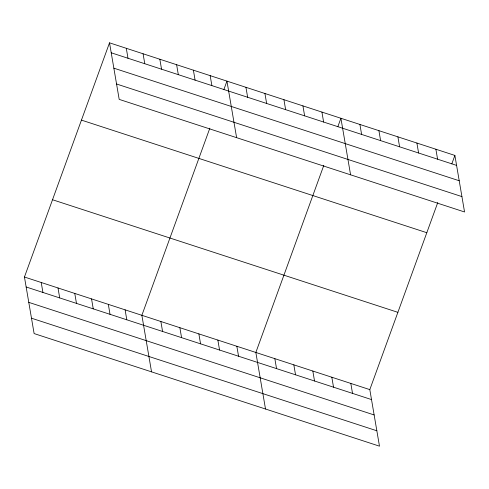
<?xml version="1.0" encoding="UTF-8"?>
<svg xmlns="http://www.w3.org/2000/svg" width="489" height="489" viewBox="0 0 489 489"><rect width="100%" height="100%" fill="white"/><g stroke="black" fill="none" stroke-linecap="round" stroke-linejoin="round"><path stroke-width="0.73" d="M437.783 202.501L369.812 389.617L379.482 446.17L34.114 333.571L24.45 277.025L109.518 42.83L454.886 155.429L464.55 211.975L119.188 99.383L109.518 42.83M209.842 128.185L141.871 315.307L151.541 371.854M223.883 89.548L226.945 81.113L236.609 137.666M323.816 165.343L255.845 352.465L265.509 409.012M337.85 126.7L340.912 118.271L350.582 174.817M451.824 163.858L454.886 155.429M111.223 52.788L456.585 165.386M113.851 68.167L459.214 180.759M116.559 84.004L461.922 196.602M81.449 120.117L426.811 232.709M52.525 199.744L397.887 312.337M24.45 277.025L369.812 389.617M26.149 286.982L371.518 399.574M28.778 302.355L374.146 414.953M31.485 318.198L376.854 430.791M435.888 149.237L437.594 159.188M416.897 143.039L418.596 152.996M397.899 136.847L399.599 146.804M378.902 130.655L380.607 140.612M359.91 124.463L361.609 134.42M321.921 112.079L323.62 122.036M350.821 383.425L352.52 393.382M302.923 105.887L304.629 115.844M331.823 377.233L333.529 387.19M283.932 99.695L285.631 109.652M312.832 371.041L314.531 380.998M264.934 93.503L266.633 103.454M293.834 364.849L295.533 374.806M245.936 87.305L247.642 97.262M274.836 358.657L276.542 368.614M210.172 75.648L211.871 85.606M193.393 70.178L195.099 80.135M236.847 346.273L238.553 356.224M176.621 64.707L178.32 74.664M217.856 340.075L219.555 350.032M159.842 59.242L161.547 69.194M198.858 333.883L200.563 343.84M143.069 53.772L144.775 63.729M179.866 327.691L181.566 337.648M126.296 48.301L127.996 58.258M160.869 321.499L162.568 331.456M125.098 309.837L126.804 319.794M108.326 304.372L110.025 314.323M91.547 298.901L93.252 308.859M74.774 293.431L76.473 303.388M58.002 287.966L59.701 297.917M41.223 282.495L42.928 292.453"/></g></svg>
